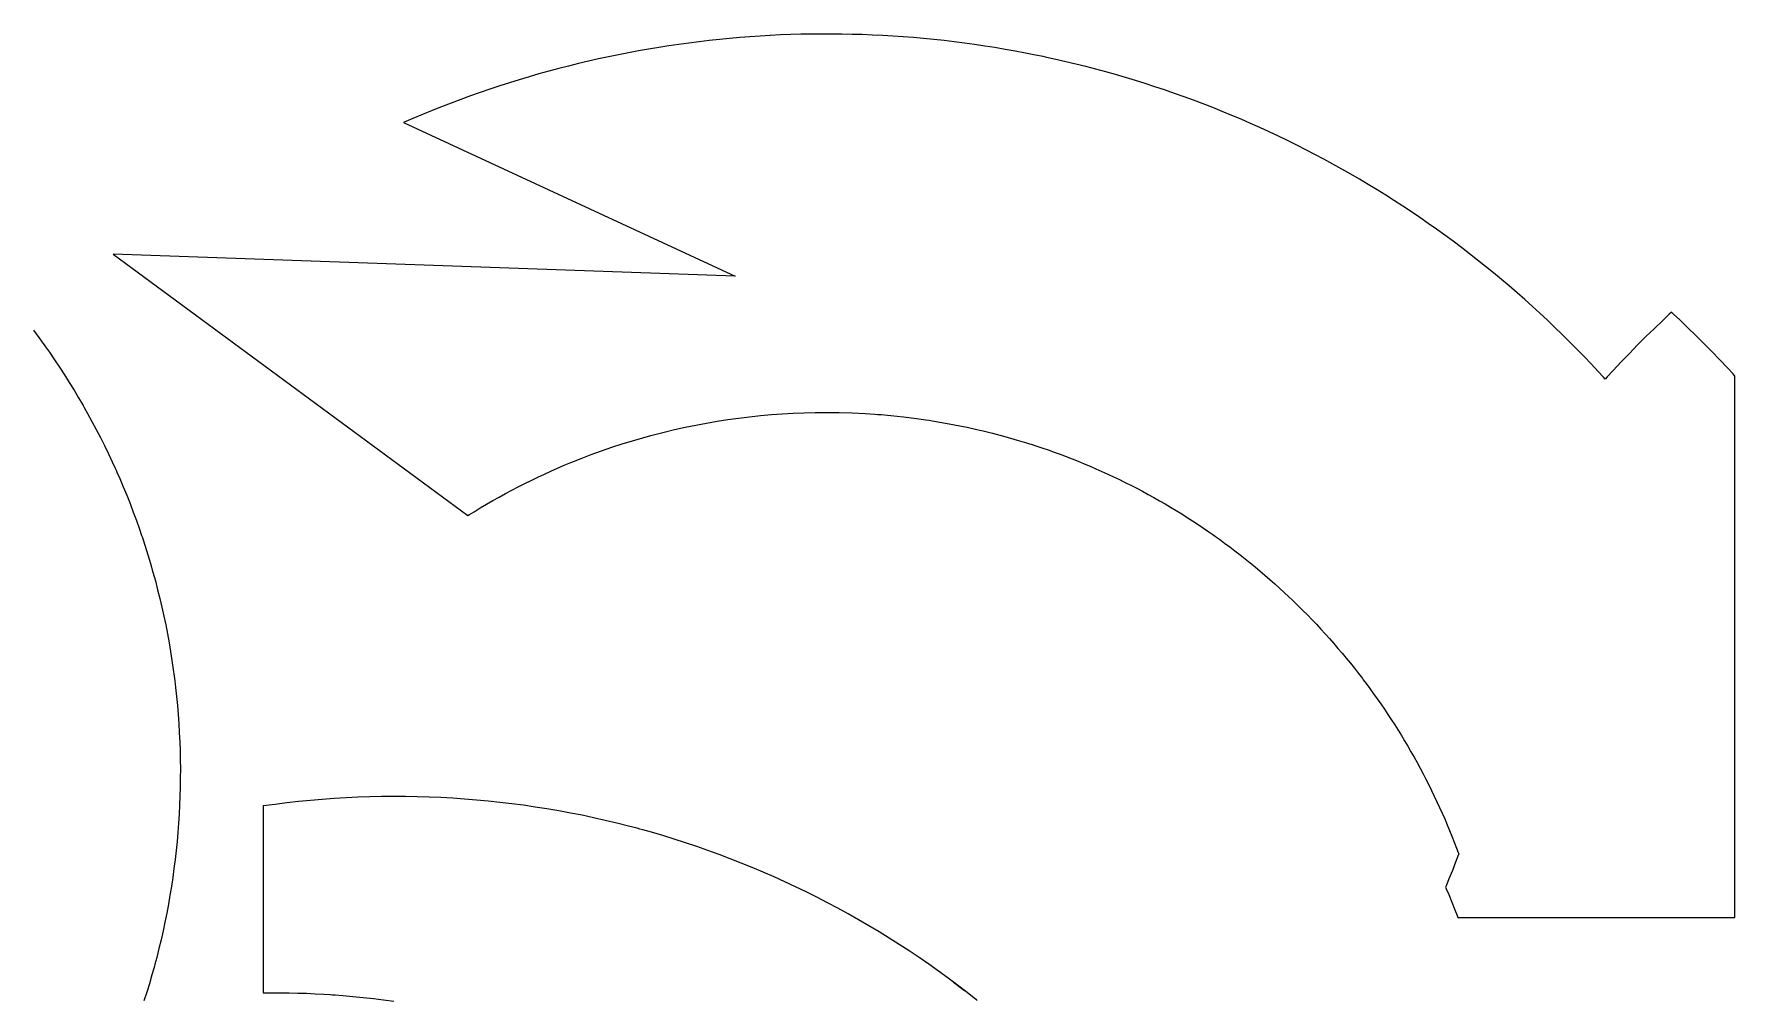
# Model space of a CAD drawing. Extents: x 0 to 1082, y 0 to 2376.
# Drawn here: x 455 to 1037, y 1171 to 1501 of the extents above; entities that cross this region are included whole.
import ezdxf

# ---------------------------------------------------------------- set-up
doc = ezdxf.new("R2010")
doc.units = 0
doc.header["$MEASUREMENT"] = 0
doc.layers.get('0').update_dxf_attribs({"true_color": 0xffffff})

msp = doc.modelspace()

# ---------------------------------------------------------------- linework, layer by layer
at = {"color": 0}
for p, q in [((665.069, 1496.25), (661.626, 1495.64)), ((668.517, 1496.82), (665.069, 1496.25)), ((671.969, 1497.36), (668.517, 1496.82)), ((675.428, 1497.86), (671.969, 1497.36)), ((678.889, 1498.33), (675.428, 1497.86)), ((682.356, 1498.78), (678.889, 1498.33)), ((685.825, 1499.18), (682.356, 1498.78)), ((689.3, 1499.56), (685.825, 1499.18)), ((692.776, 1499.89), (689.3, 1499.56)), ((696.257, 1500.19), (692.776, 1499.89)), ((699.74, 1500.46), (696.257, 1500.19)), ((703.226, 1500.69), (699.74, 1500.46)), ((706.715, 1500.9), (703.226, 1500.69)), ((710.206, 1501.07), (706.715, 1500.9)), ((713.697, 1501.21), (710.206, 1501.07)), ((717.192, 1501.31), (713.697, 1501.21)), ((720.688, 1501.38), (717.192, 1501.31)), ((724.185, 1501.4), (720.688, 1501.38)), ((727.682, 1501.4), (724.185, 1501.4)), ((731.181, 1501.36), (727.682, 1501.4)), ((734.681, 1501.29), (731.181, 1501.36)), ((738.179, 1501.19), (734.681, 1501.29)), ((741.679, 1501.06), (738.179, 1501.19)), ((745.178, 1500.89), (741.679, 1501.06)), ((748.676, 1500.68), (745.178, 1500.89)), ((752.174, 1500.44), (748.676, 1500.68)), ((755.669, 1500.17), (752.174, 1500.44)), ((759.165, 1499.86), (755.669, 1500.17)), ((762.66, 1499.51), (759.165, 1499.86)), ((766.151, 1499.14), (762.66, 1499.51)), ((769.64, 1498.72), (766.151, 1499.14)), ((773.129, 1498.28), (769.64, 1498.72)), ((776.614, 1497.81), (773.129, 1498.28)), ((780.096, 1497.29), (776.614, 1497.81)), ((783.575, 1496.74), (780.096, 1497.29)), ((787.051, 1496.15), (783.575, 1496.74)), ((790.524, 1495.54), (787.051, 1496.15)), ((637.693, 1490.46), (634.301, 1489.58)), ((641.093, 1491.31), (637.693, 1490.46)), ((644.5, 1492.11), (641.093, 1491.31)), ((647.912, 1492.88), (644.5, 1492.11)), ((651.332, 1493.63), (647.912, 1492.88)), ((654.758, 1494.33), (651.332, 1493.63)), ((658.189, 1495), (654.758, 1494.33)), ((661.626, 1495.64), (658.189, 1495)), ((793.993, 1494.89), (790.524, 1495.54)), ((797.457, 1494.21), (793.993, 1494.89)), ((800.054, 1493.67), (797.457, 1494.21)), ((800.918, 1493.49), (800.054, 1493.67)), ((801.782, 1493.29), (800.918, 1493.49)), ((804.371, 1492.72), (801.782, 1493.29)), ((807.814, 1491.94), (804.371, 1492.72)), ((811.247, 1491.13), (807.814, 1491.94)), ((814.669, 1490.26), (811.247, 1491.13)), ((818.081, 1489.38), (814.669, 1490.26)), ((617.456, 1484.72), (614.111, 1483.64)), ((620.808, 1485.76), (617.456, 1484.72)), ((624.169, 1486.76), (620.808, 1485.76)), ((627.539, 1487.74), (624.169, 1486.76)), ((630.917, 1488.68), (627.539, 1487.74)), ((634.301, 1489.58), (630.917, 1488.68)), ((821.481, 1488.46), (818.081, 1489.38)), ((824.869, 1487.5), (821.481, 1488.46)), ((828.246, 1486.53), (824.869, 1487.5)), ((831.613, 1485.5), (828.246, 1486.53)), ((834.965, 1484.46), (831.613, 1485.5)), ((838.307, 1483.38), (834.965, 1484.46)), ((600.826, 1479.01), (597.529, 1477.78)), ((604.133, 1480.22), (600.826, 1479.01)), ((607.45, 1481.4), (604.133, 1480.22)), ((610.776, 1482.54), (607.45, 1481.4)), ((614.111, 1483.64), (610.776, 1482.54)), ((841.636, 1482.26), (838.307, 1483.38)), ((844.953, 1481.11), (841.636, 1482.26)), ((848.257, 1479.94), (844.953, 1481.11)), ((851.549, 1478.74), (848.257, 1479.94)), ((854.826, 1477.49), (851.549, 1478.74)), ((584.444, 1472.5), (582.01, 1471.44)), ((587.699, 1473.86), (584.444, 1472.5)), ((590.965, 1475.21), (587.699, 1473.86)), ((594.242, 1476.51), (590.965, 1475.21)), ((597.529, 1477.78), (594.242, 1476.51)), ((858.09, 1476.22), (854.826, 1477.49)), ((861.34, 1474.92), (858.09, 1476.22)), ((864.578, 1473.58), (861.34, 1474.92)), ((867.8, 1472.22), (864.578, 1473.58)), ((582.01, 1471.44), (581.2, 1471.1)), ((581.2, 1471.1), (694.639, 1418.61)), ((871.008, 1470.82), (867.8, 1472.22)), ((874.201, 1469.39), (871.008, 1470.82)), ((877.381, 1467.94), (874.201, 1469.39)), ((880.544, 1466.44), (877.381, 1467.94)), ((883.694, 1464.93), (880.544, 1466.44)), ((886.828, 1463.39), (883.694, 1464.93)), ((889.946, 1461.81), (886.828, 1463.39)), ((893.047, 1460.19), (889.946, 1461.81)), ((896.133, 1458.56), (893.047, 1460.19)), ((899.204, 1456.89), (896.133, 1458.56)), ((902.257, 1455.19), (899.204, 1456.89)), ((905.293, 1453.47), (902.257, 1455.19)), ((908.314, 1451.71), (905.293, 1453.47)), ((911.317, 1449.92), (908.314, 1451.71)), ((914.301, 1448.11), (911.317, 1449.92)), ((917.269, 1446.26), (914.301, 1448.11)), ((920.219, 1444.39), (917.269, 1446.26)), ((923.151, 1442.49), (920.219, 1444.39)), ((926.065, 1440.56), (923.151, 1442.49)), ((928.961, 1438.6), (926.065, 1440.56)), ((931.837, 1436.61), (928.961, 1438.6)), ((934.696, 1434.6), (931.837, 1436.61)), ((937.535, 1432.56), (934.696, 1434.6)), ((940.354, 1430.49), (937.535, 1432.56)), ((694.639, 1418.61), (481.887, 1426.04)), ((481.887, 1426.04), (603.258, 1336.67)), ((943.154, 1428.39), (940.354, 1430.49)), ((945.935, 1426.26), (943.154, 1428.39)), ((948.694, 1424.1), (945.935, 1426.26)), ((951.435, 1421.92), (948.694, 1424.1)), ((954.154, 1419.71), (951.435, 1421.92)), ((956.854, 1417.47), (954.154, 1419.71)), ((959.533, 1415.21), (956.854, 1417.47)), ((962.19, 1412.92), (959.533, 1415.21)), ((964.826, 1410.6), (962.19, 1412.92)), ((967.442, 1408.25), (964.826, 1410.6)), ((970.035, 1405.89), (967.442, 1408.25)), ((972.606, 1403.49), (970.035, 1405.89)), ((975.156, 1401.06), (972.606, 1403.49)), ((1012.09, 1403.46), (1009.18, 1400.68)), ((1014.3, 1405.53), (1012.09, 1403.46)), ((1015.04, 1406.21), (1014.3, 1405.53)), ((1015.75, 1405.56), (1015.04, 1406.21)), ((1017.86, 1403.58), (1015.75, 1405.56)), ((1020.65, 1400.93), (1017.86, 1403.58)), ((454.644, 1400.08), (456.493, 1397.58)), ((456.493, 1397.58), (457.861, 1395.69)), ((977.682, 1398.61), (975.156, 1401.06)), ((980.186, 1396.14), (977.682, 1398.61)), ((1006.3, 1397.88), (1003.45, 1395.04)), ((1009.18, 1400.68), (1006.3, 1397.88)), ((1023.41, 1398.25), (1020.65, 1400.93)), ((1026.14, 1395.53), (1023.41, 1398.25)), ((457.861, 1395.69), (458.313, 1395.06)), ((458.313, 1395.06), (458.76, 1394.43)), ((458.76, 1394.43), (460.086, 1392.53)), ((460.086, 1392.53), (461.828, 1389.99)), ((982.668, 1393.63), (980.186, 1396.14)), ((985.126, 1391.1), (982.668, 1393.63)), ((987.563, 1388.55), (985.126, 1391.1)), ((1000.63, 1392.17), (997.839, 1389.26)), ((1003.45, 1395.04), (1000.63, 1392.17)), ((1028.84, 1392.79), (1026.14, 1395.53)), ((1031.52, 1390.03), (1028.84, 1392.79)), ((461.828, 1389.99), (463.537, 1387.42)), ((463.537, 1387.42), (465.217, 1384.83)), ((989.975, 1385.97), (987.563, 1388.55)), ((991.769, 1384.02), (989.975, 1385.97)), ((995.085, 1386.33), (993.039, 1384.11)), ((997.839, 1389.26), (995.085, 1386.33)), ((1034.16, 1387.23), (1031.52, 1390.03)), ((1036.12, 1385.11), (1034.16, 1387.23)), ((465.217, 1384.83), (466.864, 1382.22)), ((466.864, 1382.22), (468.479, 1379.6)), ((468.479, 1379.6), (470.061, 1376.95)), ((992.363, 1383.36), (991.769, 1384.02)), ((993.039, 1384.11), (992.363, 1383.36)), ((1036.77, 1384.4), (1036.12, 1385.11)), ((1036.77, 1199.2), (1036.77, 1384.4)), ((470.061, 1376.95), (471.228, 1374.95)), ((471.228, 1374.95), (471.611, 1374.28)), ((471.611, 1374.28), (471.997, 1373.61)), ((471.997, 1373.61), (473.136, 1371.58)), ((473.136, 1371.58), (474.626, 1368.87)), ((474.626, 1368.87), (476.083, 1366.13)), ((681.219, 1367.64), (684.869, 1368.33)), ((684.869, 1368.33), (688.531, 1368.95)), ((688.531, 1368.95), (692.201, 1369.52)), ((692.201, 1369.52), (694.961, 1369.91)), ((694.961, 1369.91), (695.882, 1370.03)), ((695.882, 1370.03), (696.813, 1370.15)), ((696.813, 1370.15), (699.606, 1370.48)), ((699.606, 1370.48), (703.335, 1370.87)), ((703.335, 1370.87), (707.069, 1371.2)), ((707.069, 1371.2), (710.808, 1371.48)), ((710.808, 1371.48), (714.551, 1371.69)), ((714.551, 1371.69), (718.297, 1371.84)), ((718.297, 1371.84), (722.046, 1371.93)), ((722.046, 1371.93), (724.858, 1371.96)), ((724.858, 1371.96), (725.796, 1371.96)), ((725.796, 1371.96), (726.906, 1371.96)), ((726.906, 1371.96), (730.236, 1371.92)), ((730.236, 1371.92), (734.674, 1371.79)), ((734.674, 1371.79), (739.108, 1371.58)), ((739.108, 1371.58), (742.432, 1371.37)), ((742.432, 1371.37), (743.539, 1371.28)), ((743.539, 1371.28), (744.637, 1371.2)), ((744.637, 1371.2), (747.928, 1370.91)), ((747.928, 1370.91), (752.31, 1370.45)), ((752.31, 1370.45), (756.681, 1369.9)), ((756.681, 1369.9), (759.953, 1369.44)), ((759.953, 1369.44), (761.042, 1369.27)), ((761.042, 1369.27), (762.135, 1369.11)), ((762.135, 1369.11), (765.408, 1368.56)), ((765.408, 1368.56), (769.76, 1367.76)), ((769.76, 1367.76), (774.096, 1366.88)), ((476.083, 1366.13), (477.507, 1363.38)), ((477.507, 1363.38), (478.896, 1360.61)), ((656.01, 1361.18), (659.569, 1362.28)), ((659.569, 1362.28), (663.146, 1363.32)), ((663.146, 1363.32), (665.84, 1364.07)), ((665.84, 1364.07), (666.742, 1364.31)), ((666.742, 1364.31), (667.639, 1364.55)), ((667.639, 1364.55), (670.34, 1365.23)), ((670.34, 1365.23), (673.954, 1366.09)), ((673.954, 1366.09), (677.581, 1366.9)), ((677.581, 1366.9), (681.219, 1367.64)), ((774.096, 1366.88), (777.336, 1366.16)), ((777.336, 1366.16), (778.414, 1365.91)), ((778.414, 1365.91), (779.489, 1365.66)), ((779.489, 1365.66), (782.704, 1364.87)), ((782.704, 1364.87), (786.975, 1363.73)), ((786.975, 1363.73), (791.222, 1362.52)), ((791.222, 1362.52), (794.393, 1361.56)), ((478.896, 1360.61), (480.251, 1357.82)), ((480.251, 1357.82), (481.571, 1355.02)), ((639.368, 1355.18), (641.965, 1356.21)), ((641.965, 1356.21), (645.446, 1357.54)), ((645.446, 1357.54), (648.947, 1358.81)), ((648.947, 1358.81), (652.469, 1360.03)), ((652.469, 1360.03), (656.01, 1361.18)), ((794.393, 1361.56), (795.446, 1361.23)), ((795.446, 1361.23), (795.971, 1361.06)), ((795.971, 1361.06), (797.546, 1360.55)), ((797.546, 1360.55), (799.639, 1359.85)), ((799.639, 1359.85), (801.725, 1359.14)), ((801.725, 1359.14), (803.803, 1358.4)), ((803.803, 1358.4), (805.874, 1357.64)), ((805.874, 1357.64), (807.938, 1356.87)), ((807.938, 1356.87), (809.993, 1356.07)), ((809.993, 1356.07), (812.042, 1355.25)), ((481.571, 1355.02), (482.54, 1352.9)), ((482.54, 1352.9), (482.857, 1352.19)), ((482.857, 1352.19), (483.174, 1351.49)), ((483.174, 1351.49), (484.107, 1349.36)), ((627.16, 1349.81), (629.407, 1350.86)), ((629.407, 1350.86), (631.664, 1351.89)), ((631.664, 1351.89), (633.933, 1352.89)), ((633.933, 1352.89), (636.214, 1353.87)), ((636.214, 1353.87), (637.932, 1354.59)), ((637.932, 1354.59), (638.506, 1354.82)), ((638.506, 1354.82), (639.368, 1355.18)), ((812.042, 1355.25), (814.082, 1354.42)), ((814.082, 1354.42), (816.114, 1353.56)), ((816.114, 1353.56), (818.137, 1352.68)), ((818.137, 1352.68), (820.153, 1351.79)), ((820.153, 1351.79), (822.16, 1350.88)), ((822.16, 1350.88), (824.158, 1349.94)), ((484.107, 1349.36), (485.322, 1346.51)), ((485.322, 1346.51), (486.501, 1343.65)), ((616.106, 1344.19), (618.292, 1345.36)), ((618.292, 1345.36), (620.49, 1346.51)), ((620.49, 1346.51), (622.701, 1347.63)), ((622.701, 1347.63), (624.925, 1348.73)), ((624.925, 1348.73), (627.16, 1349.81)), ((824.158, 1349.94), (826.147, 1348.99)), ((826.147, 1348.99), (827.635, 1348.26)), ((827.635, 1348.26), (828.128, 1348.02)), ((828.128, 1348.02), (828.625, 1347.77)), ((828.625, 1347.77), (830.108, 1347.02)), ((830.108, 1347.02), (832.079, 1346)), ((832.079, 1346), (834.039, 1344.97)), ((834.039, 1344.97), (835.989, 1343.92)), ((486.501, 1343.65), (487.644, 1340.77)), ((487.644, 1340.77), (488.753, 1337.88)), ((605.367, 1337.98), (607.488, 1339.27)), ((607.488, 1339.27), (609.622, 1340.54)), ((609.622, 1340.54), (611.771, 1341.78)), ((611.771, 1341.78), (613.931, 1343)), ((613.931, 1343), (616.106, 1344.19)), ((835.989, 1343.92), (837.929, 1342.85)), ((837.929, 1342.85), (839.857, 1341.76)), ((839.857, 1341.76), (841.776, 1340.65)), ((841.776, 1340.65), (843.683, 1339.52)), ((843.683, 1339.52), (845.581, 1338.38)), ((488.753, 1337.88), (489.825, 1334.97)), ((489.825, 1334.97), (490.863, 1332.05)), ((603.258, 1336.67), (603.783, 1337)), ((603.783, 1337), (605.367, 1337.98)), ((845.581, 1338.38), (847.467, 1337.22)), ((847.467, 1337.22), (849.34, 1336.03)), ((849.34, 1336.03), (851.204, 1334.84)), ((851.204, 1334.84), (853.056, 1333.62)), ((853.056, 1333.62), (854.897, 1332.39)), ((490.863, 1332.05), (491.617, 1329.85)), ((491.617, 1329.85), (491.863, 1329.12)), ((491.863, 1329.12), (492.107, 1328.38)), ((492.107, 1328.38), (492.825, 1326.18)), ((854.897, 1332.39), (856.725, 1331.13)), ((856.725, 1331.13), (858.089, 1330.18)), ((858.089, 1330.18), (858.542, 1329.86)), ((858.542, 1329.86), (858.993, 1329.54)), ((858.993, 1329.54), (860.343, 1328.58)), ((860.343, 1328.58), (862.131, 1327.28)), ((862.131, 1327.28), (863.906, 1325.96)), ((492.825, 1326.18), (493.751, 1323.23)), ((493.751, 1323.23), (494.64, 1320.27)), ((863.906, 1325.96), (865.668, 1324.63)), ((865.668, 1324.63), (867.417, 1323.27)), ((867.417, 1323.27), (869.153, 1321.91)), ((869.153, 1321.91), (870.876, 1320.52)), ((494.64, 1320.27), (495.493, 1317.3)), ((495.493, 1317.3), (496.31, 1314.32)), ((870.876, 1320.52), (872.586, 1319.12)), ((872.586, 1319.12), (874.282, 1317.71)), ((874.282, 1317.71), (875.965, 1316.27)), ((875.965, 1316.27), (877.633, 1314.82)), ((496.31, 1314.32), (497.089, 1311.32)), ((497.089, 1311.32), (497.832, 1308.32)), ((877.633, 1314.82), (879.289, 1313.36)), ((879.289, 1313.36), (880.931, 1311.88)), ((880.931, 1311.88), (882.558, 1310.38)), ((882.558, 1310.38), (884.171, 1308.87)), ((497.832, 1308.32), (498.537, 1305.32)), ((498.537, 1305.32), (499.207, 1302.3)), ((884.171, 1308.87), (885.372, 1307.73)), ((885.372, 1307.73), (885.771, 1307.34)), ((885.771, 1307.34), (886.168, 1306.96)), ((886.168, 1306.96), (887.356, 1305.8)), ((887.356, 1305.8), (888.926, 1304.24)), ((888.926, 1304.24), (890.481, 1302.67)), ((499.207, 1302.3), (499.838, 1299.27)), ((499.838, 1299.27), (500.432, 1296.24)), ((890.481, 1302.67), (892.021, 1301.08)), ((892.021, 1301.08), (893.546, 1299.48)), ((893.546, 1299.48), (895.056, 1297.86)), ((895.056, 1297.86), (896.549, 1296.23)), ((500.432, 1296.24), (500.99, 1293.2)), ((500.99, 1293.2), (501.51, 1290.16)), ((896.549, 1296.23), (898.026, 1294.59)), ((898.026, 1294.59), (899.489, 1292.93)), ((899.489, 1292.93), (900.935, 1291.26)), ((501.51, 1290.16), (501.992, 1287.1)), ((501.992, 1287.1), (502.438, 1284.04)), ((900.935, 1291.26), (902.365, 1289.57)), ((902.365, 1289.57), (903.781, 1287.87)), ((903.781, 1287.87), (905.179, 1286.16)), ((502.438, 1284.04), (502.747, 1281.74)), ((502.747, 1281.74), (502.844, 1280.98)), ((502.844, 1280.98), (502.942, 1280.2)), ((905.179, 1286.16), (906.561, 1284.43)), ((906.561, 1284.43), (907.926, 1282.69)), ((907.926, 1282.69), (908.942, 1281.38)), ((908.942, 1281.38), (909.276, 1280.93)), ((909.276, 1280.93), (909.603, 1280.51)), ((909.603, 1280.51), (910.572, 1279.22)), ((502.942, 1280.2), (503.217, 1277.88)), ((503.217, 1277.88), (503.55, 1274.79)), ((503.55, 1274.79), (503.846, 1271.69)), ((910.572, 1279.22), (911.851, 1277.49)), ((911.851, 1277.49), (913.114, 1275.75)), ((913.114, 1275.75), (914.361, 1274)), ((503.846, 1271.69), (504.104, 1268.6)), ((914.361, 1274), (915.59, 1272.24)), ((915.59, 1272.24), (916.803, 1270.46)), ((916.803, 1270.46), (918, 1268.68)), ((504.104, 1268.6), (504.324, 1265.5)), ((504.324, 1265.5), (504.506, 1262.4)), ((918, 1268.68), (919.179, 1266.89)), ((919.179, 1266.89), (920.342, 1265.08)), ((920.342, 1265.08), (921.486, 1263.27)), ((921.486, 1263.27), (922.615, 1261.44)), ((504.506, 1262.4), (504.65, 1259.29)), ((504.65, 1259.29), (504.756, 1256.19)), ((922.615, 1261.44), (923.726, 1259.61)), ((923.726, 1259.61), (924.821, 1257.76)), ((924.821, 1257.76), (925.897, 1255.9)), ((504.756, 1256.19), (504.824, 1253.09)), ((504.824, 1253.09), (504.853, 1249.99)), ((925.897, 1255.9), (926.957, 1254.04)), ((926.957, 1254.04), (928, 1252.16)), ((928, 1252.16), (929.025, 1250.28)), ((504.844, 1246.89), (504.799, 1243.79)), ((504.853, 1249.99), (504.844, 1246.89)), ((929.025, 1250.28), (930.032, 1248.38)), ((930.032, 1248.38), (931.021, 1246.48)), ((931.021, 1246.48), (931.993, 1244.57)), ((504.715, 1240.69), (504.593, 1237.59)), ((504.799, 1243.79), (504.715, 1240.69)), ((557.488, 1239.89), (553.432, 1239.59)), ((561.543, 1240.13), (557.488, 1239.89)), ((565.601, 1240.32), (561.543, 1240.13)), ((569.66, 1240.46), (565.601, 1240.32)), ((573.719, 1240.55), (569.66, 1240.46)), ((577.778, 1240.58), (573.719, 1240.55)), ((581.836, 1240.57), (577.778, 1240.58)), ((585.892, 1240.5), (581.836, 1240.57)), ((589.947, 1240.38), (585.892, 1240.5)), ((594, 1240.21), (589.947, 1240.38)), ((598.05, 1239.98), (594, 1240.21)), ((602.097, 1239.71), (598.05, 1239.98)), ((606.142, 1239.38), (602.097, 1239.71)), ((931.993, 1244.57), (932.949, 1242.64)), ((932.949, 1242.64), (933.885, 1240.71)), ((933.885, 1240.71), (934.803, 1238.77)), ((504.433, 1234.49), (504.236, 1231.4)), ((504.593, 1237.59), (504.433, 1234.49)), ((534.213, 1237.48), (533.203, 1237.34)), ((533.203, 1237.34), (533.203, 1173.44)), ((537.242, 1237.89), (534.213, 1237.48)), ((541.285, 1238.4), (537.242, 1237.89)), ((545.331, 1238.85), (541.285, 1238.4)), ((549.381, 1239.24), (545.331, 1238.85)), ((553.432, 1239.59), (549.381, 1239.24)), ((610.181, 1239.01), (606.142, 1239.38)), ((614.215, 1238.58), (610.181, 1239.01)), ((618.244, 1238.1), (614.215, 1238.58)), ((622.268, 1237.57), (618.244, 1238.1)), ((626.286, 1236.98), (622.268, 1237.57)), ((630.297, 1236.35), (626.286, 1236.98)), ((634.301, 1235.66), (630.297, 1236.35)), ((638.297, 1234.93), (634.301, 1235.66)), ((642.286, 1234.14), (638.297, 1234.93)), ((646.265, 1233.3), (642.286, 1234.14)), ((934.803, 1238.77), (935.704, 1236.82)), ((935.704, 1236.82), (936.587, 1234.87)), ((936.587, 1234.87), (937.451, 1232.9)), ((504.001, 1228.31), (503.728, 1225.22)), ((504.236, 1231.4), (504.001, 1228.31)), ((650.236, 1232.41), (646.265, 1233.3)), ((654.197, 1231.47), (650.236, 1232.41)), ((658.147, 1230.47), (654.197, 1231.47)), ((661.104, 1229.7), (658.147, 1230.47)), ((662.088, 1229.43), (661.104, 1229.7)), ((663.071, 1229.16), (662.088, 1229.43)), ((666.014, 1228.33), (663.071, 1229.16)), ((669.924, 1227.19), (666.014, 1228.33)), ((937.451, 1232.9), (938.299, 1230.93)), ((938.299, 1230.93), (939.128, 1228.95)), ((939.128, 1228.95), (939.938, 1226.96)), ((503.728, 1225.22), (503.418, 1222.14)), ((673.817, 1226), (669.924, 1227.19)), ((677.692, 1224.76), (673.817, 1226)), ((681.549, 1223.47), (677.692, 1224.76)), ((685.387, 1222.13), (681.549, 1223.47)), ((939.938, 1226.96), (940.729, 1224.96)), ((940.729, 1224.96), (941.504, 1222.95)), ((941.504, 1222.95), (942.072, 1221.44)), ((503.069, 1219.06), (502.683, 1215.98)), ((503.418, 1222.14), (503.069, 1219.06)), ((689.207, 1220.74), (685.387, 1222.13)), ((693.007, 1219.3), (689.207, 1220.74)), ((696.786, 1217.82), (693.007, 1219.3)), ((700.546, 1216.29), (696.786, 1217.82)), ((941.181, 1218.08), (940.067, 1215.24)), ((941.994, 1220.22), (941.181, 1218.08)), ((942.258, 1220.94), (941.994, 1220.22)), ((942.072, 1221.44), (942.258, 1220.94)), ((502.26, 1212.91), (501.799, 1209.84)), ((502.683, 1215.98), (502.26, 1212.91)), ((704.286, 1214.71), (700.546, 1216.29)), ((708.004, 1213.08), (704.286, 1214.71)), ((711.7, 1211.41), (708.004, 1213.08)), ((715.374, 1209.69), (711.7, 1211.41)), ((938.914, 1212.41), (938.025, 1210.3)), ((940.067, 1215.24), (938.914, 1212.41)), ((501.3, 1206.78), (500.764, 1203.72)), ((501.799, 1209.84), (501.3, 1206.78)), ((719.026, 1207.92), (715.374, 1209.69)), ((722.656, 1206.11), (719.026, 1207.92)), ((726.261, 1204.25), (722.656, 1206.11)), ((938.025, 1210.3), (937.724, 1209.6)), ((937.724, 1209.6), (938, 1208.95)), ((938, 1208.95), (938.817, 1207.02)), ((938.817, 1207.02), (939.878, 1204.43)), ((500.189, 1200.67), (499.578, 1197.63)), ((500.764, 1203.72), (500.189, 1200.67)), ((729.842, 1202.35), (726.261, 1204.25)), ((733.4, 1200.4), (729.842, 1202.35)), ((736.932, 1198.4), (733.4, 1200.4)), ((939.878, 1204.43), (940.908, 1201.82)), ((940.908, 1201.82), (941.661, 1199.86)), ((941.661, 1199.86), (941.907, 1199.2)), ((941.907, 1199.2), (1036.77, 1199.2)), ((498.929, 1194.59), (498.243, 1191.55)), ((499.578, 1197.63), (498.929, 1194.59)), ((740.44, 1196.36), (736.932, 1198.4)), ((743.922, 1194.27), (740.44, 1196.36)), ((747.378, 1192.14), (743.922, 1194.27)), ((497.518, 1188.53), (496.757, 1185.51)), ((498.243, 1191.55), (497.518, 1188.53)), ((750.807, 1189.97), (747.378, 1192.14)), ((754.21, 1187.75), (750.807, 1189.97)), ((757.585, 1185.49), (754.21, 1187.75)), ((495.756, 1181.76), (495.128, 1179.52)), ((495.958, 1182.5), (495.756, 1181.76)), ((496.162, 1183.25), (495.958, 1182.5)), ((496.757, 1185.51), (496.162, 1183.25)), ((760.932, 1183.18), (757.585, 1185.49)), ((764.251, 1180.83), (760.932, 1183.18)), ((494.261, 1176.55), (493.358, 1173.6)), ((495.128, 1179.52), (494.261, 1176.55)), ((767.542, 1178.43), (764.251, 1180.83)), ((770.803, 1176), (767.542, 1178.43)), ((769.681, 1176.84), (769.363, 1177.07)), ((769.363, 1177.07), (773.154, 1174.2)), ((771.265, 1175.65), (769.681, 1176.84)), ((774.035, 1173.52), (770.803, 1176)), ((772.84, 1174.44), (771.265, 1175.65)), ((493.358, 1173.6), (492.419, 1170.65)), ((533.203, 1173.44), (533.944, 1173.45)), ((533.944, 1173.45), (536.168, 1173.46)), ((536.168, 1173.46), (539.133, 1173.45)), ((539.133, 1173.45), (542.099, 1173.42)), ((542.099, 1173.42), (545.063, 1173.35)), ((545.063, 1173.35), (548.025, 1173.25)), ((548.025, 1173.25), (550.988, 1173.12)), ((550.988, 1173.12), (553.949, 1172.95)), ((553.949, 1172.95), (556.168, 1172.81)), ((556.168, 1172.81), (556.907, 1172.76)), ((556.907, 1172.76), (557.786, 1172.7)), ((557.786, 1172.7), (560.419, 1172.5)), ((560.419, 1172.5), (563.926, 1172.18)), ((563.926, 1172.18), (567.429, 1171.83)), ((567.429, 1171.83), (570.926, 1171.44)), ((570.926, 1171.44), (574.418, 1171)), ((574.418, 1171), (577.904, 1170.52)), ((773.154, 1174.2), (772.84, 1174.44)), ((776.44, 1171.63), (774.035, 1173.52)), ((777.236, 1170.99), (776.44, 1171.63)), ((777.526, 1170.76), (777.236, 1170.99))]:
    msp.add_line(p, q, dxfattribs=at)

doc.saveas('drawing.dxf')
